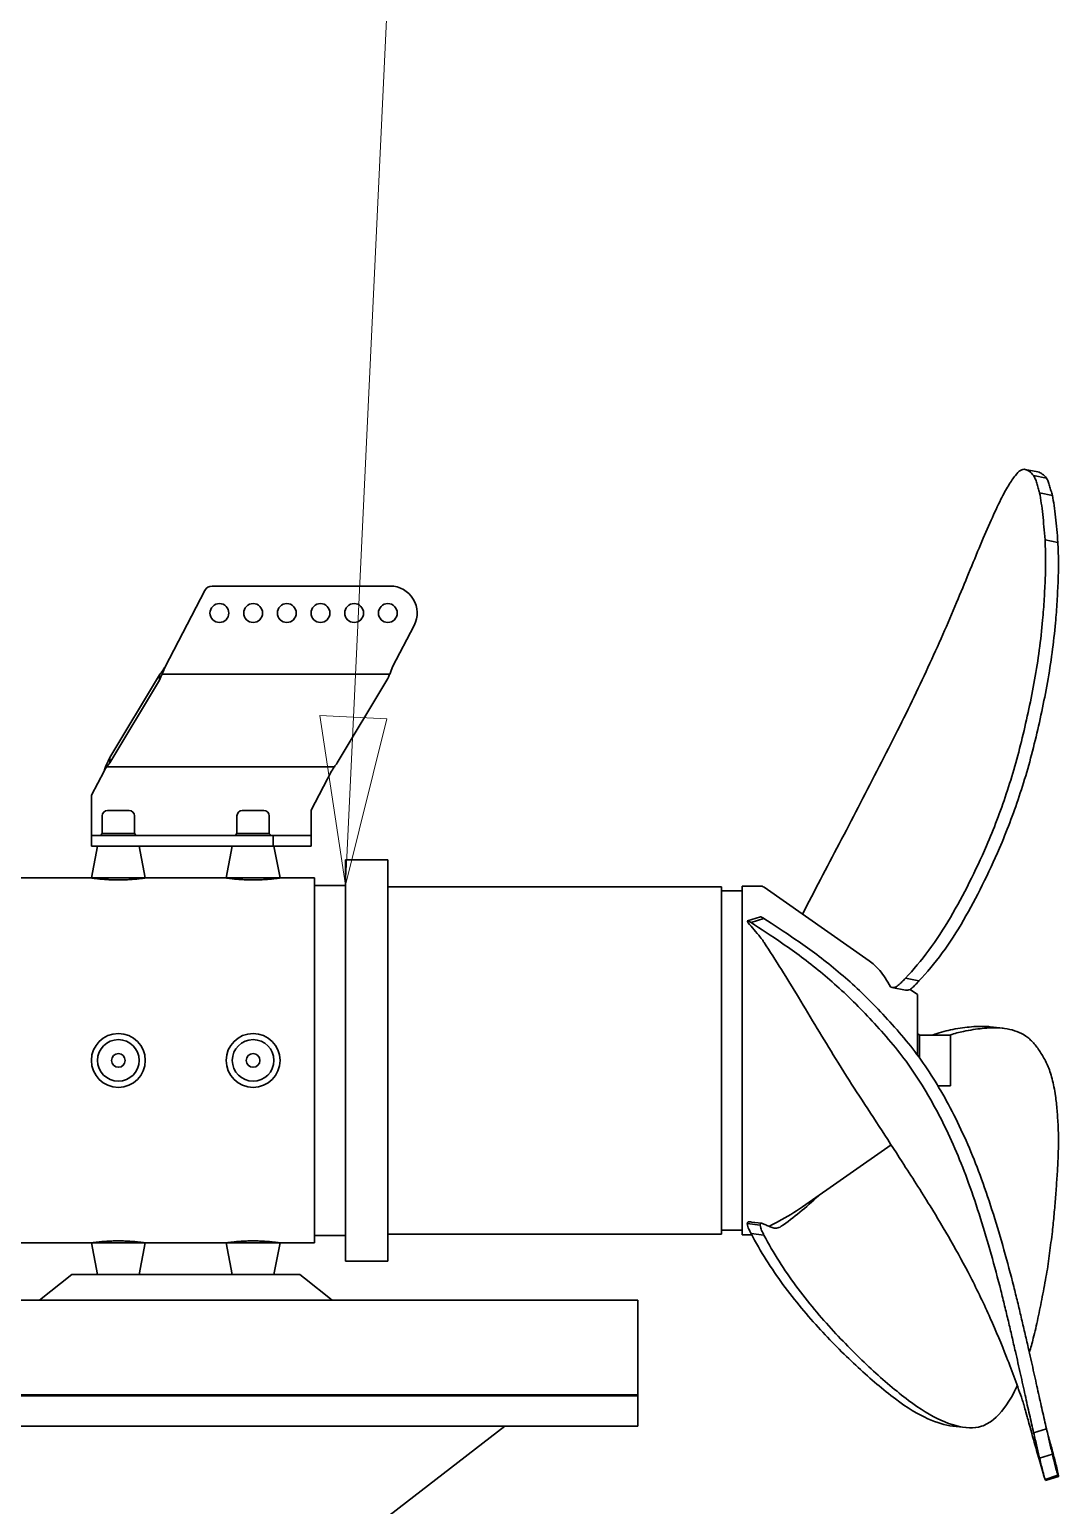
# Model space of a CAD drawing. Header units: millimetres. Extents: x 0 to 42050, y 0 to 29700.
# Drawn here: x 5097 to 5860, y 20482 to 21578 of the extents above; entities that cross this region are included whole.
import ezdxf

# ---------------------------------------------------------------- set-up
doc = ezdxf.new("R2010")
doc.units = ezdxf.units.MM
doc.header["$LTSCALE"] = 50
doc.layers.add('Symbol', color=7, linetype='Continuous', lineweight=18)
doc.layers.add('Visible', color=7, linetype='Continuous', lineweight=35)

# ---------------------------------------------------------------- blocks, each defined once
blk = doc.blocks.new('Balloon20')
at = {"layer": 'Symbol'}
for p, q in [((106.743, 421.355), (107.401, 435.277)), ((106.243, 421.379), (106.625, 418.858)), ((107.242, 421.331), (106.243, 421.379)), ((106.743, 421.355), (106.625, 418.858)), ((106.625, 418.858), (107.242, 421.331))]:
    blk.add_line(p, q, dxfattribs=at)
at = {"layer": 'Symbol', "flags": 128}
blk.add_lwpolyline([(106.243, 421.379), (106.625, 418.858), (107.242, 421.331), (106.243, 421.379)], dxfattribs=at)
at = {"layer": 'Symbol'}
blk.add_solid([(106.243, 421.379), (106.625, 418.858), (107.242, 421.331), (106.243, 421.379)], dxfattribs=at)

msp = doc.modelspace()

# ---------------------------------------------------------------- linework, layer by layer
at = {"layer": 'Visible'}
for p, q in [((5845.16, 21249.86), (5835.63, 21251.78)), ((5851.57, 21245.18), (5842.04, 21247.1)), ((5855.99, 21232.45), (5846.47, 21234.37)), ((5860.02, 21197.53), (5850.49, 21199.45)), ((5232.27, 21165.09), (5364.52, 21165.09)), ((5197.43, 21105.16), (5226.95, 21161.86)), ((5382.26, 21135.86), (5366.28, 21105.16)), ((5193.2, 21099.16), (5156.3, 21037.78)), ((5193.2, 21097.4), (5193.2, 21099.16)), ((5193.2, 21095.16), (5193.2, 21097.4)), ((5364.16, 21099.8), (5195.31, 21099.8)), ((5156.3, 21033.78), (5193.2, 21095.16)), ((5362.05, 21095.16), (5325.15, 21033.78)), ((5156.3, 21037.78), (5156.3, 21035.54)), ((5156.3, 21035.54), (5156.3, 21033.78)), ((5142.73, 21009.84), (5152.07, 21027.78)), ((5154.19, 21030.99), (5323.04, 21030.99)), ((5320.92, 21027.78), (5305.73, 20998.6)), ((5142.73, 20979.89), (5142.73, 21009.84)), ((5154.73, 20998.49), (5170.73, 20998.49)), ((5254.73, 20998.49), (5270.73, 20998.49)), ((5305.73, 20998.6), (5305.73, 20979.89)), ((5150.73, 20994.49), (5150.73, 20981.39)), ((5174.73, 20994.49), (5174.73, 20981.39)), ((5250.73, 20994.49), (5250.73, 20981.39)), ((5274.73, 20994.49), (5274.73, 20981.39)), ((5142.73, 20971.89), (5142.73, 20979.89)), ((5277.73, 20979.89), (5142.73, 20979.89)), ((5150.73, 20981.39), (5149.43, 20979.89)), ((5150.73, 20981.39), (5174.73, 20981.39)), ((5174.73, 20981.39), (5176.03, 20979.89)), ((5250.73, 20981.39), (5249.43, 20979.89)), ((5250.73, 20981.39), (5274.73, 20981.39)), ((5274.73, 20981.39), (5276.03, 20979.89)), ((5305.73, 20979.89), (5277.73, 20979.89)), ((5277.73, 20971.89), (5277.73, 20979.89)), ((5305.73, 20971.89), (5305.73, 20979.89)), ((5142.73, 20971.89), (5277.73, 20971.89)), ((5147.3, 20971.89), (5142.73, 20948.39)), ((5178.17, 20971.89), (5182.73, 20948.39)), ((5247.3, 20971.89), (5242.73, 20948.39)), ((5277.73, 20971.89), (5305.73, 20971.89)), ((5278.17, 20971.89), (5282.73, 20948.39)), ((5331.23, 20961.89), (5331.23, 20663.89)), ((5362.73, 20961.89), (5331.23, 20961.89)), ((5362.73, 20663.89), (5362.73, 20961.89)), ((5036.23, 20948.39), (5142.73, 20948.39)), ((5142.73, 20948.39), (5182.73, 20948.39)), ((5182.73, 20948.39), (5242.73, 20948.39)), ((5242.73, 20948.39), (5282.73, 20948.39)), ((5282.73, 20948.39), (5308.23, 20948.39)), ((5308.23, 20948.39), (5308.23, 20677.49)), ((5308.23, 20942.89), (5331.23, 20942.89)), ((5610.37, 20941.89), (5362.73, 20941.89)), ((5610.37, 20683.89), (5610.37, 20941.89)), ((5625.73, 20938.89), (5610.37, 20938.89)), ((5625.73, 20942.39), (5625.73, 20683.39)), ((5639.16, 20942.39), (5625.73, 20942.39)), ((5720.05, 20886.85), (5642.03, 20941.48)), ((5639.23, 20919.59), (5629.71, 20916.6)), ((5641.83, 20918.25), (5632.3, 20915.26)), ((5746.92, 20865.03), (5736.85, 20867.06)), ((5756.94, 20871.92), (5746.87, 20873.95)), ((5755.73, 20861.86), (5750.33, 20865.65)), ((5755.73, 20861.86), (5755.73, 20816.93)), ((5819.32, 20836.79), (5809.77, 20837.87)), ((5757.43, 20831.69), (5755.73, 20832.84)), ((5757.43, 20831.69), (5757.43, 20814.59)), ((5780.43, 20831.69), (5757.43, 20831.69)), ((5780.43, 20794.09), (5780.43, 20831.69)), ((5780.43, 20794.09), (5770.9, 20794.09)), ((5736.21, 20750.24), (5670.4, 20704.16)), ((5682.32, 20712.39), (5682.17, 20712.4)), ((5639.03, 20690.59), (5629.51, 20691.67)), ((5640.13, 20692.05), (5632.69, 20692.89)), ((5308.23, 20682.89), (5331.23, 20682.89)), ((5610.37, 20683.89), (5362.73, 20683.89)), ((5625.73, 20686.89), (5610.37, 20686.89)), ((5632.79, 20683.39), (5625.73, 20683.39)), ((5641.83, 20683.23), (5632.3, 20684.31)), ((5143.41, 20677.49), (4933.23, 20677.49)), ((5142.73, 20677.49), (5142.73, 20677.39)), ((5182.73, 20677.39), (5142.73, 20677.39)), ((5147.3, 20653.89), (5142.73, 20677.39)), ((5178.17, 20653.89), (5182.73, 20677.39)), ((5243.41, 20677.49), (5182.06, 20677.49)), ((5182.73, 20677.49), (5182.73, 20677.39)), ((5242.73, 20677.49), (5242.73, 20677.39)), ((5282.73, 20677.39), (5242.73, 20677.39)), ((5247.3, 20653.89), (5242.73, 20677.39)), ((5278.17, 20653.89), (5282.73, 20677.39)), ((5308.23, 20677.49), (5282.06, 20677.49)), ((5282.73, 20677.49), (5282.73, 20677.39)), ((5362.73, 20663.89), (5331.23, 20663.89)), ((5104.17, 20634.89), (5128.14, 20653.89)), ((5292.8, 20653.89), (5128.14, 20653.89)), ((5292.8, 20653.89), (5297.33, 20653.89)), ((5297.33, 20653.89), (5300.88, 20651.08)), ((5300.88, 20651.08), (5321.3, 20634.89)), ((4868.23, 20634.89), (5548.23, 20634.89)), ((5548.23, 20626.21), (5548.23, 20634.89)), ((5548.23, 20626.21), (5548.23, 20564.66)), ((4863.23, 20563.79), (5548.23, 20563.79)), ((5548.23, 20564.66), (4868.23, 20564.66)), ((5548.23, 20564.66), (5548.23, 20563.79)), ((5548.23, 20563.79), (5548.23, 20541.34)), ((5548.23, 20541.34), (4873.23, 20541.34)), ((5449.62, 20541.34), (4889.98, 20109.34)), ((5791.64, 20540.24), (5782.1, 20541.32)), ((5851.57, 20539.44), (5842.04, 20536.45)), ((5855.99, 20520.46), (5846.47, 20517.46)), ((5860.02, 20504.83), (5850.49, 20501.83)), ((5860.42, 20503.89), (5850.88, 20500.89))]:
    msp.add_line(p, q, dxfattribs=at)
for centre, radius in [((5237.73, 21145.09), 7), ((5262.73, 21145.09), 7), ((5287.73, 21145.09), 7), ((5312.73, 21145.09), 7), ((5337.73, 21145.09), 7), ((5362.73, 21145.09), 7), ((5162.73, 20812.89), 15.43), ((5262.73, 20812.89), 15.43), ((5162.73, 20812.89), 5.05), ((5262.73, 20812.89), 5.05)]:
    msp.add_circle(centre, radius, dxfattribs=at)
for centre, radius, start, end in [((5232.27, 21159.09), 6, 90, 152.5), ((5364.52, 21145.09), 20, 332.5, 90), ((5154.73, 20994.49), 4, 90, 180), ((5170.73, 20994.49), 4, 0, 90), ((5254.73, 20994.49), 4, 90, 180), ((5270.73, 20994.49), 4, 0, 90), ((5639.16, 20937.39), 5, 55, 90), ((5162.73, 20812.89), 20, 0, 180), ((5262.73, 20812.89), 20, 0, 180), ((5162.73, 20812.89), 20, 180, 0), ((5262.73, 20812.89), 20, 180, 0)]:
    msp.add_arc(centre, radius, start, end, dxfattribs=at)
for points, knots in [([(5835.73, 21251.76), (5834.64, 21252.01), (5833.48, 21251.76), (5831.06, 21250.24), (5829.8, 21248.98), (5828.48, 21247.24)], [0.0000016, 0.0000016, 0.0000016, 0.0000016, 1.8002191, 1.8002191, 3.6003068, 3.6003068, 3.6003068, 3.6003068]), ([(5842.04, 21247.1), (5841.03, 21248.4), (5840, 21249.44), (5837.89, 21250.99), (5836.82, 21251.51), (5835.73, 21251.76)], [0.0000038, 0.0000038, 0.0000038, 0.0000038, 1.7911199, 1.7911199, 3.5822228, 3.5822228, 3.5822228, 3.5822228]), ([(5823.26, 21239.62), (5822.37, 21238.18), (5821.46, 21236.62), (5819.61, 21233.25), (5818.67, 21231.45), (5817.71, 21229.53)], [0.0000019, 0.0000019, 0.0000019, 0.0000019, 1.1754536, 1.1754536, 2.3509185, 2.3509185, 2.3509185, 2.3509185]), ([(5828.48, 21247.24), (5827.63, 21246.14), (5826.77, 21244.96), (5825.03, 21242.42), (5824.15, 21241.06), (5823.26, 21239.62)], [0.000001, 0.000001, 0.000001, 0.000001, 1.175222, 1.175222, 2.3504455, 2.3504455, 2.3504455, 2.3504455]), ([(5844.36, 21241.44), (5844.02, 21242.63), (5843.66, 21243.7), (5842.89, 21245.59), (5842.48, 21246.41), (5842.04, 21247.1)], [0.0000035, 0.0000035, 0.0000035, 0.0000035, 0.8081984, 0.8081984, 1.6163133, 1.6163133, 1.6163133, 1.6163133]), ([(5846.47, 21234.37), (5846.1, 21235.53), (5845.74, 21236.7), (5845.03, 21239.06), (5844.69, 21240.25), (5844.36, 21241.44)], [-1.613107, -1.613107, -1.613107, -1.613107, -0.8065552, -0.8065552, -0.0000035, -0.0000035, -0.0000035, -0.0000035]), ([(5845.27, 21249.84), (5846.36, 21249.59), (5847.42, 21249.07), (5849.53, 21247.52), (5850.56, 21246.48), (5851.57, 21245.18)], [0.000001, 0.000001, 0.000001, 0.000001, 1.791098, 1.791098, 3.5822129, 3.5822129, 3.5822129, 3.5822129]), ([(5851.57, 21245.18), (5852.01, 21244.49), (5852.42, 21243.67), (5853.19, 21241.78), (5853.55, 21240.71), (5853.88, 21239.52)], [0.000001, 0.000001, 0.000001, 0.000001, 0.8082199, 0.8082199, 1.6165199, 1.6165199, 1.6165199, 1.6165199]), ([(5853.88, 21239.52), (5854.22, 21238.33), (5854.56, 21237.14), (5855.26, 21234.78), (5855.62, 21233.61), (5855.99, 21232.45)], [-1.6131031, -1.6131031, -1.6131031, -1.6131031, -0.8065516, -0.8065516, 0, 0, 0, 0]), ([(5817.71, 21229.53), (5813.07, 21220.06), (5808.09, 21208.71), (5799.8, 21189.08), (5796.85, 21181.97), (5790.91, 21167.58), (5787.93, 21160.34), (5784.8, 21152.85)], [0.0000029, 0.0000029, 0.0000029, 0.0000029, 5.6484153, 5.6484153, 8.575673, 8.575673, 11.302645, 11.302645, 11.302645, 11.302645]), ([(5848.78, 21218.29), (5848.46, 21221.25), (5848.11, 21224.07), (5847.33, 21229.44), (5846.91, 21231.98), (5846.47, 21234.37)], [0.0000035, 0.0000035, 0.0000035, 0.0000035, 1.3016866, 1.3016866, 2.6037294, 2.6037294, 2.6037294, 2.6037294]), ([(5855.99, 21232.45), (5856.44, 21230.06), (5856.86, 21227.52), (5857.64, 21222.15), (5857.99, 21219.33), (5858.31, 21216.37)], [0, 0, 0, 0, 1.3026469, 1.3026469, 2.6049324, 2.6049324, 2.6049324, 2.6049324]), ([(5850.49, 21199.45), (5850.24, 21202.77), (5849.98, 21206), (5849.41, 21212.29), (5849.11, 21215.34), (5848.78, 21218.29)], [0.0000018, 0.0000018, 0.0000018, 0.0000018, 1.3023658, 1.3023658, 2.6047226, 2.6047226, 2.6047226, 2.6047226]), ([(5858.31, 21216.37), (5858.64, 21213.42), (5858.94, 21210.36), (5859.51, 21204.08), (5859.78, 21200.85), (5860.02, 21197.53)], [0.000001, 0.000001, 0.000001, 0.000001, 1.3023676, 1.3023676, 2.6047398, 2.6047398, 2.6047398, 2.6047398]), ([(5850.65, 21171.1), (5850.85, 21176.19), (5850.92, 21181.14), (5850.87, 21190.64), (5850.73, 21195.18), (5850.49, 21199.45)], [0.0000015, 0.0000015, 0.0000015, 0.0000015, 1.6248813, 1.6248813, 3.2498187, 3.2498187, 3.2498187, 3.2498187]), ([(5860.02, 21197.53), (5860.27, 21193.26), (5860.4, 21188.72), (5860.47, 21179.22), (5860.39, 21174.27), (5860.2, 21169.17)], [0.000001, 0.000001, 0.000001, 0.000001, 1.6249803, 1.6249803, 3.2499066, 3.2499066, 3.2499066, 3.2499066]), ([(5848.71, 21139.82), (5849.18, 21145.13), (5849.56, 21150.41), (5850.21, 21160.85), (5850.46, 21166.01), (5850.65, 21171.1)], [0.000002, 0.000002, 0.000002, 0.000002, 1.6204273, 1.6204273, 3.2408775, 3.2408775, 3.2408775, 3.2408775]), ([(5860.2, 21169.17), (5860, 21164.09), (5859.75, 21158.93), (5859.11, 21148.48), (5858.73, 21143.21), (5858.26, 21137.9)], [0.000001, 0.000001, 0.000001, 0.000001, 1.6204985, 1.6204985, 3.2409634, 3.2409634, 3.2409634, 3.2409634]), ([(5784.8, 21152.85), (5778.3, 21137.29), (5771.21, 21121.16), (5756.01, 21088.21), (5747.95, 21071.59), (5739.51, 21054.77)], [0.000001, 0.000001, 0.000001, 0.000001, 5.6807048, 5.6807048, 11.3561246, 11.3561246, 11.3561246, 11.3561246]), ([(5842.73, 21095.53), (5844.07, 21102.83), (5845.23, 21110.22), (5847.22, 21125.04), (5848.04, 21132.46), (5848.71, 21139.82)], [0.000004, 0.000004, 0.000004, 0.000004, 2.2435389, 2.2435389, 4.4868371, 4.4868371, 4.4868371, 4.4868371]), ([(5858.26, 21137.9), (5857.6, 21130.53), (5856.77, 21123.12), (5854.79, 21108.29), (5853.63, 21100.91), (5852.3, 21093.6)], [0.000001, 0.000001, 0.000001, 0.000001, 2.2431934, 2.2431934, 4.4866551, 4.4866551, 4.4866551, 4.4866551]), ([(5197.43, 21105.16), (5196.3, 21102.38), (5196.28, 21102.31), (5195.58, 21100.5), (5195.44, 21100.15), (5195.31, 21099.8)], [-1.58650073, -1.58650073, -1.58650073, -1.58650073, -1.12456691, -1.12456691, -1.01040412, -1.01040412, -1.01040412, -1.01040412]), ([(5197.43, 21105.16), (5197.19, 21104.81), (5196.96, 21104.46), (5196.24, 21103.38), (5195.77, 21102.67), (5195.31, 21101.94)], [5.47898364, 5.47898364, 5.47898364, 5.47898364, 5.60393727, 5.60393727, 5.86929648, 5.86929648, 5.86929648, 5.86929648]), ([(5362.05, 21095.16), (5363.17, 21097.56), (5363.2, 21097.62), (5363.9, 21099.19), (5364.03, 21099.49), (5364.16, 21099.8)], [-1.58650073, -1.58650073, -1.58650073, -1.58650073, -1.12456691, -1.12456691, -1.01040412, -1.01040412, -1.01040412, -1.01040412]), ([(5833.63, 21052.47), (5835.34, 21059.54), (5836.95, 21066.66), (5839.99, 21081.03), (5841.41, 21088.26), (5842.73, 21095.53)], [0.0000017, 0.0000017, 0.0000017, 0.0000017, 2.2335551, 2.2335551, 4.4673255, 4.4673255, 4.4673255, 4.4673255]), ([(5852.3, 21093.6), (5850.97, 21086.33), (5849.56, 21079.1), (5846.53, 21064.73), (5844.91, 21057.61), (5843.21, 21050.54)], [0.0000015, 0.0000015, 0.0000015, 0.0000015, 2.2338002, 2.2338002, 4.4674457, 4.4674457, 4.4674457, 4.4674457]), ([(5739.51, 21054.77), (5730.44, 21036.68), (5720.99, 21018.71), (5707.12, 20991.77), (5702.51, 20982.87), (5693.14, 20964.96), (5688.49, 20956.1), (5683.86, 20947.26)], [0.000009, 0.000009, 0.000009, 0.000009, 6.1140294, 6.1140294, 9.1844701, 9.1844701, 12.1936454, 12.1936454, 12.1936454, 12.1936454]), ([(5821.75, 21010.93), (5823.98, 21017.59), (5826.08, 21024.4), (5830.04, 21038.26), (5831.89, 21045.32), (5833.63, 21052.47)], [0.000001, 0.000001, 0.000001, 0.000001, 2.2610439, 2.2610439, 4.5233382, 4.5233382, 4.5233382, 4.5233382]), ([(5843.21, 21050.54), (5841.47, 21043.39), (5839.61, 21036.33), (5835.65, 21022.47), (5833.55, 21015.66), (5831.31, 21009)], [0.0000014, 0.0000014, 0.0000014, 0.0000014, 2.2629304, 2.2629304, 4.5247356, 4.5247356, 4.5247356, 4.5247356]), ([(5807.07, 20972.31), (5809.73, 20978.49), (5812.28, 20984.81), (5817.17, 20997.67), (5819.51, 21004.24), (5821.75, 21010.93)], [0.000001, 0.000001, 0.000001, 0.000001, 2.2597539, 2.2597539, 4.5217757, 4.5217757, 4.5217757, 4.5217757]), ([(5831.31, 21009), (5829.07, 21002.32), (5826.72, 20995.76), (5821.83, 20982.89), (5819.28, 20976.57), (5816.63, 20970.39)], [0.000001, 0.000001, 0.000001, 0.000001, 2.2687006, 2.2687006, 4.5366261, 4.5366261, 4.5366261, 4.5366261]), ([(5780.23, 20918.98), (5785.14, 20927.41), (5789.83, 20936.07), (5798.77, 20953.86), (5803.03, 20962.99), (5807.07, 20972.31)], [0.0000021, 0.0000021, 0.0000021, 0.0000021, 3.437567, 3.437567, 6.8673088, 6.8673088, 6.8673088, 6.8673088]), ([(5816.63, 20970.39), (5812.6, 20961.06), (5808.36, 20951.93), (5799.5, 20934.12), (5794.86, 20925.45), (5790.01, 20917.01)], [0.000001, 0.000001, 0.000001, 0.000001, 3.4250721, 3.4250721, 6.8571871, 6.8571871, 6.8571871, 6.8571871]), ([(5182.73, 20948.39), (5182.73, 20948.39), (5182.61, 20948.37), (5182.11, 20948.3), (5181.72, 20948.24), (5180.7, 20948.1), (5180.06, 20948.02), (5178.6, 20947.84), (5177.76, 20947.74), (5175.99, 20947.55), (5174.99, 20947.46), (5172.8, 20947.28), (5171.62, 20947.19), (5169.16, 20947.05), (5167.88, 20947), (5165.29, 20946.92), (5163.99, 20946.9), (5162.73, 20946.9), (5161.48, 20946.9), (5160.18, 20946.92), (5157.59, 20947), (5156.31, 20947.05), (5153.84, 20947.19), (5152.66, 20947.28), (5150.48, 20947.46), (5149.48, 20947.55), (5147.71, 20947.74), (5146.87, 20947.84), (5145.4, 20948.02), (5144.77, 20948.1), (5143.75, 20948.24), (5143.36, 20948.3), (5142.85, 20948.37), (5142.73, 20948.39), (5142.73, 20948.39)], [9.0547048, 9.0547048, 9.0547048, 9.0547048, 9.4319811, 9.4319811, 9.8092574, 9.8092574, 10.1865337, 10.1865337, 10.5638099, 10.5638099, 10.9410924, 10.9410924, 11.3183748, 11.3183748, 11.6956573, 11.6956573, 12.0729397, 12.0729397, 12.0729397, 12.4502222, 12.4502222, 12.8275046, 12.8275046, 13.2047871, 13.2047871, 13.5820695, 13.5820695, 13.9593458, 13.9593458, 14.3366221, 14.3366221, 14.7138984, 14.7138984, 15.0911747, 15.0911747, 15.0911747, 15.0911747]), ([(5282.73, 20948.39), (5282.73, 20948.39), (5282.61, 20948.37), (5282.11, 20948.3), (5281.72, 20948.24), (5280.7, 20948.1), (5280.06, 20948.02), (5278.6, 20947.84), (5277.76, 20947.74), (5275.99, 20947.55), (5274.99, 20947.46), (5272.8, 20947.28), (5271.62, 20947.19), (5269.16, 20947.05), (5267.88, 20947), (5265.29, 20946.92), (5263.99, 20946.9), (5262.73, 20946.9), (5261.48, 20946.9), (5260.18, 20946.92), (5257.59, 20947), (5256.31, 20947.05), (5253.84, 20947.19), (5252.66, 20947.28), (5250.48, 20947.46), (5249.48, 20947.55), (5247.71, 20947.74), (5246.87, 20947.84), (5245.4, 20948.02), (5244.77, 20948.1), (5243.75, 20948.24), (5243.36, 20948.3), (5242.85, 20948.37), (5242.73, 20948.39), (5242.73, 20948.39)], [9.0547048, 9.0547048, 9.0547048, 9.0547048, 9.4319811, 9.4319811, 9.8092574, 9.8092574, 10.1865337, 10.1865337, 10.5638099, 10.5638099, 10.9410924, 10.9410924, 11.3183748, 11.3183748, 11.6956573, 11.6956573, 12.0729397, 12.0729397, 12.0729397, 12.4502222, 12.4502222, 12.8275046, 12.8275046, 13.2047871, 13.2047871, 13.5820695, 13.5820695, 13.9593458, 13.9593458, 14.3366221, 14.3366221, 14.7138984, 14.7138984, 15.0911747, 15.0911747, 15.0911747, 15.0911747]), ([(5630.65, 20916.28), (5630.37, 20916.47), (5630.12, 20916.59), (5629.74, 20916.64), (5629.59, 20916.58), (5629.51, 20916.43)], [0.00059721, 0.00059721, 0.00059721, 0.00059721, 0.24541416, 0.24541416, 0.48987731, 0.48987731, 0.48987731, 0.48987731]), ([(5629.51, 20916.43), (5629.53, 20916.36), (5629.56, 20916.27), (5629.63, 20916.08), (5629.68, 20915.97), (5629.79, 20915.74), (5629.85, 20915.61), (5629.98, 20915.38), (5630.05, 20915.26), (5630.12, 20915.15)], [0, 0, 0, 0, 0.04085213, 0.04085213, 0.08336603, 0.08336603, 0.12745836, 0.12745836, 0.16669455, 0.16669455, 0.16669455, 0.16669455]), ([(5639.16, 20904.39), (5637.62, 20906.3), (5636.09, 20908.15), (5633.07, 20911.73), (5631.58, 20913.47), (5630.12, 20915.15)], [0.0013118, 0.0013118, 0.0013118, 0.0013118, 0.9317029, 0.9317029, 1.8623256, 1.8623256, 1.8623256, 1.8623256]), ([(5632.3, 20915.26), (5632.04, 20915.4), (5631.76, 20915.56), (5631.21, 20915.9), (5630.93, 20916.09), (5630.65, 20916.28)], [-0.48907916, -0.48907916, -0.48907916, -0.48907916, -0.2448374, -0.2448374, -0.00094374, -0.00094374, -0.00094374, -0.00094374]), ([(5683.86, 20878.54), (5674.31, 20886.42), (5664.87, 20893.35), (5647.41, 20905.44), (5639.31, 20910.67), (5632.3, 20915.26)], [0.000083, 0.000083, 0.000083, 0.000083, 6.183109, 6.183109, 12.1896032, 12.1896032, 12.1896032, 12.1896032]), ([(5639.23, 20919.59), (5639.3, 20919.61), (5639.37, 20919.62), (5639.64, 20919.58), (5639.89, 20919.47), (5640.17, 20919.27)], [0.14186247, 0.14186247, 0.14186247, 0.14186247, 0.24463741, 0.24463741, 0.48916489, 0.48916489, 0.48916489, 0.48916489]), ([(5640.17, 20919.27), (5640.46, 20919.08), (5640.74, 20918.9), (5641.29, 20918.56), (5641.56, 20918.4), (5641.83, 20918.25)], [-0.48828546, -0.48828546, -0.48828546, -0.48828546, -0.24418052, -0.24418052, -0.00009882, -0.00009882, -0.00009882, -0.00009882]), ([(5641.83, 20918.25), (5648.84, 20913.67), (5656.98, 20908.46), (5674.52, 20896.41), (5684.02, 20889.48), (5693.6, 20881.61)], [0.0000724, 0.0000724, 0.0000724, 0.0000724, 5.9788845, 5.9788845, 12.1441694, 12.1441694, 12.1441694, 12.1441694]), ([(5746.87, 20873.95), (5752.75, 20880.17), (5758.58, 20887.06), (5769.88, 20902.25), (5775.2, 20910.35), (5780.23, 20918.98)], [0.0000569, 0.0000569, 0.0000569, 0.0000569, 3.371229, 3.371229, 6.7411208, 6.7411208, 6.7411208, 6.7411208]), ([(5790.01, 20917.01), (5785.04, 20908.38), (5779.78, 20900.27), (5768.6, 20885.07), (5762.81, 20878.16), (5756.94, 20871.92)], [0.0000017, 0.0000017, 0.0000017, 0.0000017, 3.5144201, 3.5144201, 7.0313794, 7.0313794, 7.0313794, 7.0313794]), ([(5642.03, 20900.46), (5641.55, 20901.2), (5641.05, 20901.91), (5640.09, 20903.21), (5639.62, 20903.83), (5639.16, 20904.39)], [0.00163912, 0.00163912, 0.00163912, 0.00163912, 0.27388583, 0.27388583, 0.54741367, 0.54741367, 0.54741367, 0.54741367]), ([(5710.61, 20789.6), (5705.79, 20796.9), (5700.6, 20805.18), (5686.14, 20828.79), (5676.93, 20844.29), (5659.12, 20873.61), (5650.61, 20887.33), (5642.03, 20900.46)], [6.1219657, 6.1219657, 6.1219657, 6.1219657, 9.1327608, 9.1327608, 13.9432325, 13.9432325, 18.2374053, 18.2374053, 18.2374053, 18.2374053]), ([(5739.51, 20822.37), (5730.44, 20833.51), (5720.99, 20843.66), (5707.12, 20857.73), (5702.51, 20862.17), (5693.14, 20870.7), (5688.49, 20874.72), (5683.86, 20878.54)], [0.000009, 0.000009, 0.000009, 0.000009, 6.1140294, 6.1140294, 9.1844691, 9.1844691, 12.1936438, 12.1936438, 12.1936438, 12.1936438]), ([(5693.6, 20881.61), (5698.23, 20877.8), (5702.87, 20873.81), (5712.2, 20865.33), (5716.81, 20860.9), (5730.71, 20846.8), (5740.16, 20836.61), (5749.21, 20825.42)], [0.000019, 0.000019, 0.000019, 0.000019, 2.9889138, 2.9889138, 6.0325826, 6.0325826, 12.0902786, 12.0902786, 12.0902786, 12.0902786]), ([(5735.7, 20867.48), (5733.27, 20872.24), (5730.62, 20876.3), (5725.32, 20882.58), (5722.74, 20884.97), (5720.05, 20886.85)], [0, 0, 0, 0, 2.1656648, 2.1656648, 4.0403412, 4.0403412, 4.0403412, 4.0403412]), ([(5735.7, 20867.48), (5735.71, 20867.47), (5735.71, 20867.47), (5735.72, 20867.46), (5735.73, 20867.45), (5735.73, 20867.45)], [0.0002891422, 0.0002891422, 0.0002891422, 0.0002891422, 0.0036532003, 0.0036532003, 0.007127886, 0.007127886, 0.007127886, 0.007127886]), ([(5735.73, 20867.45), (5736.63, 20866.99), (5737.61, 20866.86), (5739.62, 20867.27), (5740.63, 20867.8), (5741.58, 20868.66)], [0.0000921, 0.0000921, 0.0000921, 0.0000921, 0.5250673, 0.5250673, 1.0499941, 1.0499941, 1.0499941, 1.0499941]), ([(5741.58, 20868.66), (5742.49, 20869.47), (5743.38, 20870.32), (5745.15, 20872.08), (5746.02, 20873), (5746.87, 20873.95)], [0.00007857, 0.00007857, 0.00007857, 0.00007857, 0.49866265, 0.49866265, 0.99512807, 0.99512807, 0.99512807, 0.99512807]), ([(5756.94, 20871.92), (5756.09, 20870.97), (5755.22, 20870.05), (5753.46, 20868.28), (5752.57, 20867.44), (5751.67, 20866.62)], [0.00001128, 0.00001128, 0.00001128, 0.00001128, 0.49734404, 0.49734404, 0.99466761, 0.99466761, 0.99466761, 0.99466761]), ([(5751.67, 20866.62), (5751.23, 20866.23), (5750.78, 20865.9), (5749.78, 20865.34), (5749.23, 20865.14), (5748.09, 20864.91), (5747.49, 20864.91), (5746.92, 20865.03)], [0.00001081, 0.00001081, 0.00001081, 0.00001081, 0.24196168, 0.24196168, 0.52423473, 0.52423473, 0.83751733, 0.83751733, 0.83751733, 0.83751733]), ([(5780.23, 20835.55), (5785.14, 20836.55), (5789.83, 20837.26), (5798.77, 20838.11), (5803.03, 20838.25), (5807.07, 20838.1)], [0.0000021, 0.0000021, 0.0000021, 0.0000021, 3.437567, 3.437567, 6.8673088, 6.8673088, 6.8673088, 6.8673088]), ([(5816.63, 20837.02), (5812.6, 20837.17), (5808.36, 20837.03), (5799.5, 20836.17), (5794.86, 20835.45), (5790.01, 20834.45)], [0.000001, 0.000001, 0.000001, 0.000001, 3.4250721, 3.4250721, 6.8571871, 6.8571871, 6.8571871, 6.8571871]), ([(5831.31, 20833.68), (5829.07, 20834.64), (5826.72, 20835.4), (5821.83, 20836.51), (5819.28, 20836.86), (5816.63, 20837.02)], [0.000001, 0.000001, 0.000001, 0.000001, 2.2687006, 2.2687006, 4.5366261, 4.5366261, 4.5366261, 4.5366261]), ([(5749.21, 20825.42), (5757.61, 20814.94), (5765.63, 20803.23), (5780.76, 20777.16), (5787.84, 20762.94), (5794.35, 20747.72)], [0.0000047, 0.0000047, 0.0000047, 0.0000047, 5.690823, 5.690823, 11.381703, 11.381703, 11.381703, 11.381703]), ([(5843.21, 20824.34), (5841.47, 20826.49), (5839.61, 20828.35), (5835.65, 20831.46), (5833.55, 20832.72), (5831.31, 20833.68)], [0.0000014, 0.0000014, 0.0000014, 0.0000014, 2.2629304, 2.2629304, 4.5247356, 4.5247356, 4.5247356, 4.5247356]), ([(5852.3, 20809.3), (5850.97, 20812.18), (5849.56, 20814.87), (5846.53, 20819.89), (5844.91, 20822.21), (5843.21, 20824.34)], [0.0000015, 0.0000015, 0.0000015, 0.0000015, 2.2338002, 2.2338002, 4.4674457, 4.4674457, 4.4674457, 4.4674457]), ([(5784.8, 20744.72), (5778.3, 20759.96), (5771.21, 20774.18), (5756.01, 20800.23), (5747.95, 20811.92), (5739.51, 20822.37)], [0.000001, 0.000001, 0.000001, 0.000001, 5.6807048, 5.6807048, 11.3561246, 11.3561246, 11.3561246, 11.3561246]), ([(5858.26, 20786.56), (5857.6, 20791.2), (5856.77, 20795.44), (5854.79, 20803.05), (5853.63, 20806.41), (5852.3, 20809.3)], [0.000001, 0.000001, 0.000001, 0.000001, 2.2431934, 2.2431934, 4.4866551, 4.4866551, 4.4866551, 4.4866551]), ([(5821.9, 20592.61), (5818.22, 20602.03), (5814.15, 20611.85), (5805.25, 20631.82), (5800.33, 20642.07), (5785.9, 20670.17), (5775.75, 20687.72), (5758.37, 20715.9), (5751.42, 20726.74), (5733.03, 20755.13), (5721.63, 20772.89), (5710.61, 20789.6)], [0, 0, 0, 0, 3.1762499, 3.1762499, 6.5848196, 6.5848196, 12.6648907, 12.6648907, 16.5379142, 16.5379142, 22.845538, 22.845538, 22.845538, 22.845538]), ([(5860.2, 20763.93), (5860, 20768.05), (5859.75, 20772), (5859.11, 20779.55), (5858.73, 20783.15), (5858.26, 20786.56)], [0.000001, 0.000001, 0.000001, 0.000001, 1.6204985, 1.6204985, 3.2409634, 3.2409634, 3.2409634, 3.2409634]), ([(5860.02, 20736.3), (5860.27, 20741.31), (5860.4, 20746.15), (5860.47, 20755.41), (5860.39, 20759.81), (5860.2, 20763.93)], [0.000001, 0.000001, 0.000001, 0.000001, 1.6249803, 1.6249803, 3.2499066, 3.2499066, 3.2499066, 3.2499066]), ([(5794.35, 20747.72), (5797.5, 20740.34), (5800.5, 20732.65), (5806.45, 20716.26), (5809.38, 20707.54), (5817.65, 20681.27), (5822.63, 20663.25), (5827.26, 20645.01)], [0.000001, 0.000001, 0.000001, 0.000001, 2.7515889, 2.7515889, 5.6713984, 5.6713984, 11.3356202, 11.3356202, 11.3356202, 11.3356202]), ([(5817.71, 20642), (5813.07, 20660.25), (5808.09, 20678.27), (5799.8, 20704.58), (5796.85, 20713.35), (5790.91, 20729.73), (5787.93, 20737.38), (5784.8, 20744.72)], [0.0000029, 0.0000029, 0.0000029, 0.0000029, 5.6484153, 5.6484153, 8.575673, 8.575673, 11.302645, 11.302645, 11.302645, 11.302645]), ([(5858.31, 20711.39), (5858.64, 20715.61), (5858.94, 20719.8), (5859.51, 20728.11), (5859.78, 20732.22), (5860.02, 20736.3)], [0.000001, 0.000001, 0.000001, 0.000001, 1.3023676, 1.3023676, 2.6047398, 2.6047398, 2.6047398, 2.6047398]), ([(5647.34, 20690.52), (5649.22, 20691.46), (5651.1, 20692.43), (5658.9, 20696.65), (5664.78, 20700.22), (5670.4, 20704.16)], [-24.940806, -24.940806, -24.940806, -24.940806, -24.1123553, -24.1123553, -21.4945135, -21.4945135, -21.4945135, -21.4945135]), ([(5682.32, 20712.39), (5677.7, 20708.02), (5673.09, 20703.94), (5663.88, 20696.36), (5659.28, 20692.87), (5654.69, 20689.69)], [-5.3093936, -5.3093936, -5.3093936, -5.3093936, -2.6545452, -2.6545452, -0.0000354, -0.0000354, -0.0000354, -0.0000354]), ([(5855.99, 20685.76), (5856.44, 20690.07), (5856.86, 20694.37), (5857.64, 20702.93), (5857.99, 20707.18), (5858.31, 20711.39)], [0, 0, 0, 0, 1.3026469, 1.3026469, 2.6049324, 2.6049324, 2.6049324, 2.6049324]), ([(5629.51, 20691.67), (5629.53, 20691.8), (5629.56, 20691.93), (5629.63, 20692.19), (5629.68, 20692.31), (5629.79, 20692.54), (5629.85, 20692.65), (5629.98, 20692.82), (5630.05, 20692.89), (5630.12, 20692.95)], [0, 0, 0, 0, 0.04085266, 0.04085266, 0.08336715, 0.08336715, 0.1274593, 0.1274593, 0.16669533, 0.16669533, 0.16669533, 0.16669533]), ([(5630.65, 20687.67), (5630.37, 20688.22), (5630.12, 20688.83), (5629.74, 20690.18), (5629.59, 20690.9), (5629.51, 20691.67)], [0.00059957, 0.00059957, 0.00059957, 0.00059957, 0.24541764, 0.24541764, 0.48987968, 0.48987968, 0.48987968, 0.48987968]), ([(5630.12, 20692.95), (5630.42, 20692.96), (5630.72, 20692.96), (5631.34, 20692.96), (5631.69, 20692.96), (5632.26, 20692.93), (5632.48, 20692.92), (5632.69, 20692.89)], [-1.76872486, -1.76872486, -1.76872486, -1.76872486, -1.67913868, -1.67913868, -1.58306502, -1.58306502, -1.51988668, -1.51988668, -1.51988668, -1.51988668]), ([(5640.26, 20692.02), (5640.19, 20692.05), (5640.13, 20692.06), (5639.97, 20692.05), (5639.89, 20692.03), (5639.71, 20691.94), (5639.61, 20691.86), (5639.4, 20691.63), (5639.3, 20691.46), (5639.18, 20691.17), (5639.14, 20691.06), (5639.07, 20690.83), (5639.05, 20690.71), (5639.03, 20690.59)], [0.0000521, 0.0000521, 0.0000521, 0.0000521, 0.04002535, 0.04002535, 0.084912, 0.084912, 0.14295211, 0.14295211, 0.21153305, 0.21153305, 0.24930318, 0.24930318, 0.28570085, 0.28570085, 0.28570085, 0.28570085]), ([(5641.74, 20691.41), (5641.49, 20691.52), (5641.25, 20691.62), (5640.76, 20691.83), (5640.51, 20691.92), (5640.26, 20692.02)], [0.0000662, 0.0000662, 0.0000662, 0.0000662, 0.14718929, 0.14718929, 0.29433965, 0.29433965, 0.29433965, 0.29433965]), ([(5647.92, 20688.76), (5646.89, 20689.19), (5645.86, 20689.63), (5643.8, 20690.51), (5642.77, 20690.96), (5641.74, 20691.41)], [-1.2387962, -1.2387962, -1.2387962, -1.2387962, -0.6194241, -0.6194241, -0.0000385, -0.0000385, -0.0000385, -0.0000385]), ([(5632.3, 20684.31), (5632.04, 20684.89), (5631.76, 20685.46), (5631.21, 20686.58), (5630.93, 20687.13), (5630.65, 20687.67)], [-0.48908407, -0.48908407, -0.48908407, -0.48908407, -0.24484143, -0.24484143, -0.00094866, -0.00094866, -0.00094866, -0.00094866]), ([(5683.86, 20612.86), (5674.31, 20623.2), (5664.87, 20634.46), (5647.41, 20658.31), (5639.31, 20670.93), (5632.3, 20684.31)], [0.0000811, 0.0000811, 0.0000811, 0.0000811, 6.1831075, 6.1831075, 12.1896004, 12.1896004, 12.1896004, 12.1896004]), ([(5639.03, 20690.59), (5639.12, 20689.83), (5639.26, 20689.1), (5639.64, 20687.76), (5639.89, 20687.14), (5640.17, 20686.6)], [0.00001516, 0.00001516, 0.00001516, 0.00001516, 0.24463753, 0.24463753, 0.4891649, 0.4891649, 0.4891649, 0.4891649]), ([(5640.17, 20686.6), (5640.46, 20686.06), (5640.74, 20685.51), (5641.29, 20684.39), (5641.56, 20683.82), (5641.83, 20683.23)], [-0.48828646, -0.48828646, -0.48828646, -0.48828646, -0.24418137, -0.24418137, -0.00009981, -0.00009981, -0.00009981, -0.00009981]), ([(5641.83, 20683.23), (5648.84, 20669.87), (5656.98, 20657.24), (5674.52, 20633.39), (5684.02, 20622.11), (5693.6, 20611.76)], [0.0000731, 0.0000731, 0.0000731, 0.0000731, 5.9788855, 5.9788855, 12.1441703, 12.1441703, 12.1441703, 12.1441703]), ([(5654.69, 20689.69), (5654.12, 20689.31), (5653.55, 20689), (5652.41, 20688.54), (5651.84, 20688.39), (5650.69, 20688.23), (5650.12, 20688.23), (5648.99, 20688.39), (5648.45, 20688.53), (5647.92, 20688.76)], [-1.2924426, -1.2924426, -1.2924426, -1.2924426, -0.9681963, -0.9681963, -0.6460968, -0.6460968, -0.3185005, -0.3185005, -0.0000437, -0.0000437, -0.0000437, -0.0000437]), ([(5853.88, 20669.8), (5854.22, 20672.46), (5854.56, 20675.12), (5855.26, 20680.44), (5855.62, 20683.1), (5855.99, 20685.76)], [-1.6131031, -1.6131031, -1.6131031, -1.6131031, -0.8065516, -0.8065516, 0, 0, 0, 0]), ([(5143.41, 20677.49), (5143.63, 20677.52), (5143.92, 20677.56), (5144.77, 20677.67), (5145.4, 20677.76), (5146.87, 20677.94), (5147.71, 20678.03), (5149.48, 20678.22), (5150.48, 20678.32), (5152.66, 20678.5), (5153.84, 20678.58), (5156.31, 20678.72), (5157.59, 20678.78), (5160.18, 20678.85), (5161.48, 20678.87), (5163.99, 20678.87), (5165.29, 20678.85), (5167.88, 20678.78), (5169.16, 20678.72), (5171.62, 20678.58), (5172.8, 20678.5), (5174.99, 20678.32), (5175.99, 20678.22), (5177.76, 20678.03), (5178.6, 20677.94), (5180.06, 20677.76), (5180.7, 20677.67), (5181.55, 20677.56), (5181.83, 20677.52), (5182.06, 20677.49)], [3.5214348, 3.5214348, 3.5214348, 3.5214348, 3.7727875, 3.7727875, 4.1500638, 4.1500638, 4.5273401, 4.5273401, 4.9046225, 4.9046225, 5.281905, 5.281905, 5.6591874, 5.6591874, 6.0364699, 6.0364699, 6.4137523, 6.4137523, 6.7910348, 6.7910348, 7.1683172, 7.1683172, 7.5455997, 7.5455997, 7.922876, 7.922876, 8.3001522, 8.3001522, 8.5515049, 8.5515049, 8.5515049, 8.5515049]), ([(5243.41, 20677.49), (5243.63, 20677.52), (5243.92, 20677.56), (5244.77, 20677.67), (5245.4, 20677.76), (5246.87, 20677.94), (5247.71, 20678.03), (5249.48, 20678.22), (5250.48, 20678.32), (5252.66, 20678.5), (5253.84, 20678.58), (5256.31, 20678.72), (5257.59, 20678.78), (5260.18, 20678.85), (5261.48, 20678.87), (5263.99, 20678.87), (5265.29, 20678.85), (5267.88, 20678.78), (5269.16, 20678.72), (5271.62, 20678.58), (5272.8, 20678.5), (5274.99, 20678.32), (5275.99, 20678.22), (5277.76, 20678.03), (5278.6, 20677.94), (5280.06, 20677.76), (5280.7, 20677.67), (5281.55, 20677.56), (5281.83, 20677.52), (5282.06, 20677.49)], [3.5214348, 3.5214348, 3.5214348, 3.5214348, 3.7727875, 3.7727875, 4.1500638, 4.1500638, 4.5273401, 4.5273401, 4.9046225, 4.9046225, 5.281905, 5.281905, 5.6591874, 5.6591874, 6.0364699, 6.0364699, 6.4137523, 6.4137523, 6.7910348, 6.7910348, 7.1683172, 7.1683172, 7.5455997, 7.5455997, 7.922876, 7.922876, 8.3001522, 8.3001522, 8.5515049, 8.5515049, 8.5515049, 8.5515049]), ([(5851.57, 20654.04), (5852.01, 20656.61), (5852.42, 20659.21), (5853.19, 20664.48), (5853.55, 20667.13), (5853.88, 20669.8)], [0.000001, 0.000001, 0.000001, 0.000001, 0.8082199, 0.8082199, 1.6165199, 1.6165199, 1.6165199, 1.6165199]), ([(5845.27, 20621.49), (5846.36, 20626.69), (5847.42, 20632.02), (5849.53, 20642.89), (5850.56, 20648.42), (5851.57, 20654.04)], [0.000001, 0.000001, 0.000001, 0.000001, 1.791098, 1.791098, 3.5822129, 3.5822129, 3.5822129, 3.5822129]), ([(5823.26, 20619.23), (5822.37, 20623.01), (5821.46, 20626.8), (5819.61, 20634.4), (5818.67, 20638.21), (5817.71, 20642)], [0.0000019, 0.0000019, 0.0000019, 0.0000019, 1.1754536, 1.1754536, 2.3509185, 2.3509185, 2.3509185, 2.3509185]), ([(5827.26, 20645.01), (5828.22, 20641.21), (5829.16, 20637.41), (5831.01, 20629.81), (5831.92, 20626.01), (5832.81, 20622.23)], [0.0000014, 0.0000014, 0.0000014, 0.0000014, 1.1754971, 1.1754971, 2.3509767, 2.3509767, 2.3509767, 2.3509767]), ([(5828.48, 20596.71), (5827.63, 20600.43), (5826.77, 20604.17), (5825.03, 20611.68), (5824.15, 20615.45), (5823.26, 20619.23)], [0.000001, 0.000001, 0.000001, 0.000001, 1.175222, 1.175222, 2.3504455, 2.3504455, 2.3504455, 2.3504455]), ([(5832.81, 20622.23), (5833.7, 20618.45), (5834.57, 20614.68), (5836.31, 20607.17), (5837.17, 20603.43), (5838.02, 20599.71)], [0.000001, 0.000001, 0.000001, 0.000001, 1.175244, 1.175244, 2.3504846, 2.3504846, 2.3504846, 2.3504846]), ([(5838.84, 20596.16), (5839.86, 20599.42), (5840.85, 20602.92), (5843.02, 20611.28), (5844.17, 20616.26), (5845.27, 20621.49)], [0.3747838, 0.3747838, 0.3747838, 0.3747838, 1.8000742, 1.8000742, 3.6002579, 3.6002579, 3.6002579, 3.6002579]), ([(5739.51, 20561.52), (5730.44, 20568.47), (5720.99, 20576.3), (5707.12, 20589.17), (5702.51, 20593.62), (5693.14, 20603.01), (5688.49, 20607.84), (5683.86, 20612.86)], [0.0000091, 0.0000091, 0.0000091, 0.0000091, 6.1140295, 6.1140295, 9.1844679, 9.1844679, 12.1936417, 12.1936417, 12.1936417, 12.1936417]), ([(5693.6, 20611.76), (5698.23, 20606.76), (5702.87, 20601.95), (5712.2, 20592.61), (5716.81, 20588.16), (5730.71, 20575.24), (5740.16, 20567.4), (5749.21, 20560.42)], [0.0000189, 0.0000189, 0.0000189, 0.0000189, 2.9889138, 2.9889138, 6.0325825, 6.0325825, 12.0902782, 12.0902782, 12.0902782, 12.0902782]), ([(5835.73, 20564.34), (5834.64, 20569.32), (5833.48, 20574.55), (5831.06, 20585.4), (5829.8, 20591), (5828.48, 20596.71)], [0.0000016, 0.0000016, 0.0000016, 0.0000016, 1.8002191, 1.8002191, 3.6003067, 3.6003067, 3.6003067, 3.6003067]), ([(5838.02, 20599.71), (5839.34, 20594), (5840.6, 20588.4), (5843.02, 20577.55), (5844.17, 20572.31), (5845.27, 20567.34)], [0.000001, 0.000001, 0.000001, 0.000001, 1.8000742, 1.8000742, 3.6002579, 3.6002579, 3.6002579, 3.6002579]), ([(5821.9, 20592.61), (5824.07, 20587.04), (5826.12, 20581.61), (5830.01, 20571.04), (5831.85, 20565.91), (5833.56, 20560.96)], [0.0492325, 0.0492325, 0.0492325, 0.0492325, 2.2610439, 2.2610439, 4.4941779, 4.4941779, 4.4941779, 4.4941779]), ([(5782.1, 20541.32), (5776.35, 20541.97), (5770.17, 20543.8), (5756.01, 20550.22), (5747.95, 20555.16), (5739.51, 20561.52)], [0.7779661, 0.7779661, 0.7779661, 0.7779661, 5.6807048, 5.6807048, 11.3561246, 11.3561246, 11.3561246, 11.3561246]), ([(5749.21, 20560.42), (5757.61, 20554.06), (5765.63, 20549.13), (5780.76, 20542.25), (5787.84, 20540.34), (5794.35, 20540.02)], [0.0000047, 0.0000047, 0.0000047, 0.0000047, 5.690823, 5.690823, 11.381703, 11.381703, 11.381703, 11.381703]), ([(5794.35, 20540.02), (5797.5, 20539.87), (5800.5, 20540.28), (5806.45, 20542.28), (5809.38, 20543.94), (5817.65, 20550.61), (5822.63, 20557.28), (5827.26, 20566.05)], [0.000001, 0.000001, 0.000001, 0.000001, 2.7515889, 2.7515889, 5.6713984, 5.6713984, 11.3356202, 11.3356202, 11.3356202, 11.3356202]), ([(5842.04, 20536.45), (5841.03, 20540.77), (5840, 20545.26), (5837.89, 20554.57), (5836.82, 20559.38), (5835.73, 20564.34)], [0.0000038, 0.0000038, 0.0000038, 0.0000038, 1.7911199, 1.7911199, 3.5822229, 3.5822229, 3.5822229, 3.5822229]), ([(5845.27, 20567.34), (5846.36, 20562.38), (5847.42, 20557.57), (5849.53, 20548.26), (5850.56, 20543.76), (5851.57, 20539.44)], [0.000001, 0.000001, 0.000001, 0.000001, 1.791098, 1.791098, 3.5822129, 3.5822129, 3.5822129, 3.5822129]), ([(5850.17, 20502.85), (5848.77, 20507.48), (5847.39, 20512.15), (5844.83, 20521.03), (5843.63, 20525.27), (5841.67, 20532.24), (5840.88, 20535.09), (5839.04, 20541.77), (5838.04, 20545.41), (5836.57, 20550.74), (5836.02, 20552.71), (5835.1, 20556.01), (5834.76, 20557.2), (5834.18, 20559.23), (5834.07, 20559.6), (5834.06, 20559.64), (5834.06, 20559.64), (5834.06, 20559.64)], [0, 0, 0, 0, 1.4532804, 1.4532804, 2.7816584, 2.7816584, 3.7392668, 3.7392668, 5.1982979, 5.1982979, 6.450159, 6.450159, 7.9344725, 7.9344725, 10.18877, 10.18877, 10.298423, 10.298423, 10.298423, 10.298423]), ([(5851.57, 20539.44), (5852.01, 20537.56), (5852.42, 20535.78), (5853.19, 20532.4), (5853.55, 20530.82), (5853.88, 20529.35)], [0.000001, 0.000001, 0.000001, 0.000001, 0.8082199, 0.8082199, 1.6165199, 1.6165199, 1.6165199, 1.6165199]), ([(5844.36, 20526.35), (5844.02, 20527.82), (5843.66, 20529.41), (5842.89, 20532.78), (5842.48, 20534.57), (5842.04, 20536.45)], [0.0000035, 0.0000035, 0.0000035, 0.0000035, 0.8081984, 0.8081984, 1.6163133, 1.6163133, 1.6163133, 1.6163133]), ([(5858.26, 20514.21), (5857.6, 20516.93), (5856.77, 20520.1), (5854.92, 20526.86), (5853.93, 20530.32), (5852.8, 20534.08)], [0.000001, 0.000001, 0.000001, 0.000001, 2.2431934, 2.2431934, 4.1990031, 4.1990031, 4.1990031, 4.1990031]), ([(5853.88, 20529.35), (5854.22, 20527.87), (5854.56, 20526.4), (5855.26, 20523.44), (5855.62, 20521.95), (5855.99, 20520.46)], [-1.6131031, -1.6131031, -1.6131031, -1.6131031, -0.8065516, -0.8065516, 0, 0, 0, 0]), ([(5846.47, 20517.46), (5846.1, 20518.95), (5845.74, 20520.44), (5845.03, 20523.4), (5844.69, 20524.88), (5844.36, 20526.35)], [-1.613107, -1.613107, -1.613107, -1.613107, -0.8065552, -0.8065552, -0.0000035, -0.0000035, -0.0000035, -0.0000035]), ([(5848.78, 20507.9), (5848.46, 20509.16), (5848.11, 20510.59), (5847.33, 20513.78), (5846.91, 20515.54), (5846.47, 20517.46)], [0.0000034, 0.0000034, 0.0000034, 0.0000034, 1.3016866, 1.3016866, 2.6037294, 2.6037294, 2.6037294, 2.6037294]), ([(5855.99, 20520.46), (5856.44, 20518.54), (5856.86, 20516.78), (5857.64, 20513.59), (5857.99, 20512.16), (5858.31, 20510.9)], [0, 0, 0, 0, 1.3026469, 1.3026469, 2.6049324, 2.6049324, 2.6049324, 2.6049324]), ([(5850.49, 20501.83), (5850.24, 20502.59), (5849.98, 20503.48), (5849.41, 20505.5), (5849.11, 20506.64), (5848.78, 20507.9)], [0.0000018, 0.0000018, 0.0000018, 0.0000018, 1.3023658, 1.3023658, 2.6047226, 2.6047226, 2.6047226, 2.6047226]), ([(5860.2, 20505.56), (5860, 20506.53), (5859.75, 20507.74), (5859.11, 20510.63), (5858.73, 20512.31), (5858.26, 20514.21)], [0.000001, 0.000001, 0.000001, 0.000001, 1.6204985, 1.6204985, 3.2409634, 3.2409634, 3.2409634, 3.2409634]), ([(5858.31, 20510.9), (5858.64, 20509.64), (5858.94, 20508.5), (5859.51, 20506.48), (5859.78, 20505.59), (5860.02, 20504.83)], [0.000001, 0.000001, 0.000001, 0.000001, 1.3023676, 1.3023676, 2.6047398, 2.6047398, 2.6047398, 2.6047398]), ([(5860.02, 20504.83), (5860.27, 20504.1), (5860.4, 20503.79), (5860.47, 20504.04), (5860.39, 20504.59), (5860.2, 20505.56)], [0.000001, 0.000001, 0.000001, 0.000001, 1.6249803, 1.6249803, 3.2499066, 3.2499066, 3.2499066, 3.2499066])]:
    msp.add_open_spline(points, degree=3, knots=knots, dxfattribs=at)
for points in [[(5845.16, 21249.86), (5845.2, 21249.86), (5845.23, 21249.85), (5845.27, 21249.84)], [(5193.2, 21099.16), (5194.21, 21100.47), (5194.75, 21101.17), (5195.31, 21101.94)], [(5195.31, 21099.8), (5194.72, 21098.43), (5194.04, 21096.96), (5193.2, 21095.16)], [(5366.28, 21105.16), (5365.44, 21103.08), (5364.76, 21101.37), (5364.16, 21099.8)], [(5154.19, 21033.14), (5153.63, 21031.67), (5153.08, 21030.27), (5152.07, 21027.78)], [(5156.3, 21037.78), (5155.3, 21035.64), (5154.74, 21034.4), (5154.19, 21033.14)], [(5154.19, 21030.99), (5154.8, 21031.84), (5155.36, 21032.57), (5156.3, 21033.78)], [(5325.15, 21033.78), (5324.24, 21032.6), (5323.6, 21031.77), (5323.04, 21030.99)], [(5152.07, 21027.78), (5152.99, 21029.14), (5153.63, 21030.1), (5154.19, 21030.99)], [(5320.92, 21027.78), (5321.87, 21029.18), (5322.43, 21030.02), (5323.04, 21030.99)], [(5683.86, 20947.26), (5679.36, 20938.69), (5674.89, 20930.12), (5670.5, 20921.55)], [(5766.88, 20831.69), (5771.55, 20833.4), (5776, 20834.69), (5780.23, 20835.55)], [(5790.01, 20834.45), (5786.79, 20833.78), (5783.44, 20832.86), (5779.96, 20831.69)], [(5807.07, 20838.1), (5807.98, 20838.04), (5808.88, 20837.97), (5809.77, 20837.87)], [(5682.54, 20712.66), (5682.46, 20712.57), (5682.39, 20712.48), (5682.32, 20712.39)], [(5645.61, 20689.73), (5646.14, 20689.95), (5646.72, 20690.21), (5647.34, 20690.52)], [(5827.26, 20566.05), (5828.14, 20567.76), (5828.99, 20569.57), (5829.84, 20571.48)], [(5834.3, 20558.83), (5834.14, 20559.29), (5833.91, 20559.97), (5833.56, 20560.96)], [(5850.88, 20500.89), (5850.83, 20500.87), (5850.7, 20501.19), (5850.49, 20501.83)]]:
    msp.add_open_spline(points, degree=3, dxfattribs=at)

# ---------------------------------------------------------------- block references
at = {"layer": 'Symbol', "xscale": 50, "yscale": 50, "zscale": 50}
msp.add_blockref('Balloon20', (0, 0), dxfattribs=at)

doc.saveas('drawing.dxf')
